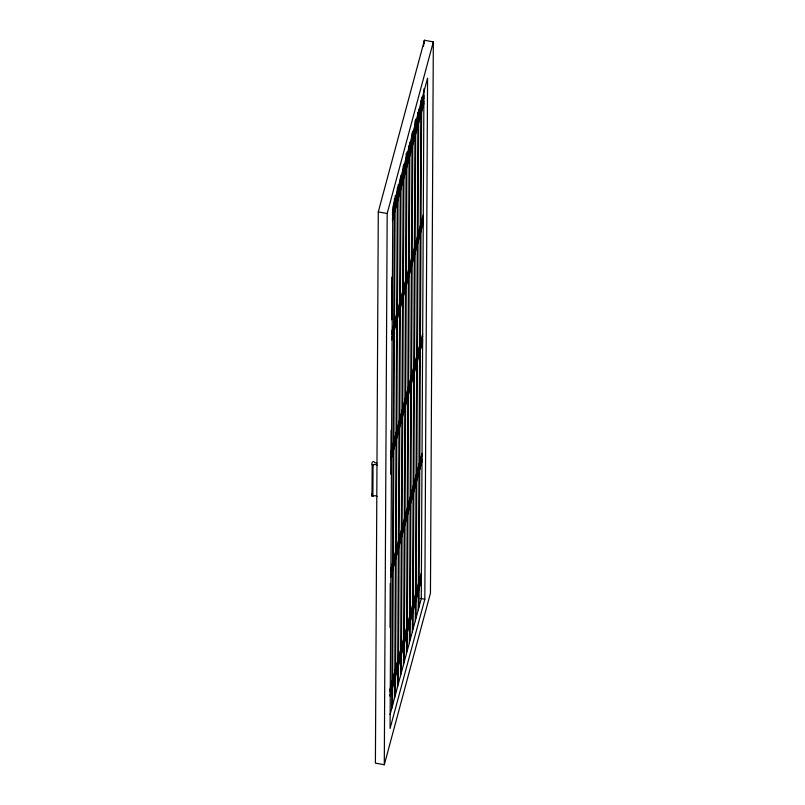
<?xml version="1.0" encoding="UTF-8"?>
<svg xmlns="http://www.w3.org/2000/svg" width="805" height="805" viewBox="0 0 805 805"><rect width="100%" height="100%" fill="white"/><g stroke="black" fill="none" stroke-linecap="round" stroke-linejoin="round"><path stroke-width="1.21" d="M377.032 496.494A3.15 2.586 0.3 0 0 372.886 496.232L372.011 496.071L372.182 464.867A3.29 2.697 0.3 0 1 373.067 461.547L373.943 461.708A3.15 2.586 0.3 0 0 376.951 463.076M372.886 496.232L373.047 465.028L372.182 464.867M378.29 211.876L375.402 763.12L384.297 764.75L430.454 593.124L433.332 41.88L424.436 40.25L378.29 211.876L387.185 213.506L384.297 764.75M390.023 627.367L390.254 583.424M390.827 474.185L391.059 430.232M391.633 319.746L391.854 277.051M391.713 708.481L394.39 198.704M392.508 705.562L395.175 195.786M394.661 697.533L397.328 187.746M395.446 694.604L398.123 184.828M397.61 686.574L400.276 178.046M398.395 683.656L401.061 175.128M400.558 675.616L403.225 165.84M401.343 672.698L403.999 164.17M403.496 664.668L406.173 153.624M404.291 661.74L406.958 151.964M406.445 653.71L409.111 145.182M407.229 650.792L409.896 142.264M409.393 642.752L412.059 132.976M410.178 639.834L412.844 131.306M412.341 631.794L415.018 120.76M413.126 628.876L415.793 119.1M415.289 620.846L417.946 112.318M416.074 617.918L418.731 109.4M418.228 609.888L420.904 100.112M419.013 606.97L421.689 97.184M423.943 88.791L421.277 598.568L390.083 714.548M424.426 42.766L424.436 40.25L423.48 46.267M424.829 599.222L427.566 78.135L392.8 207.408L390.073 728.485L424.829 599.222L420.26 598.387M387.185 213.506L433.332 41.88M392.397 212.872L423.903 95.684M392.387 214.955L423.893 97.767M392.367 218.598L423.873 101.41M392.357 220.681L423.863 103.493M391.773 332.093L423.279 214.905M391.763 334.176L423.269 216.988M391.743 337.818L423.249 220.63M391.733 339.901L423.239 222.713M390.817 452.521L422.655 334.125M390.807 454.604L422.645 336.208M390.787 458.246L422.625 339.851M390.777 460.329L422.615 341.924M390.848 569.326L422.031 453.346M390.838 571.409L422.021 455.429M390.817 575.052L422.001 459.071M390.807 577.125L421.991 461.144M389.902 689.754L421.407 572.566M389.892 691.837L421.397 574.649M389.872 695.48L421.377 578.292M390.184 696.345L421.367 580.365M372.011 496.071A3.29 2.697 0.3 0 1 372.383 493.183M373.047 465.028A3.15 2.586 0.3 0 1 377.193 465.29"/></g></svg>
